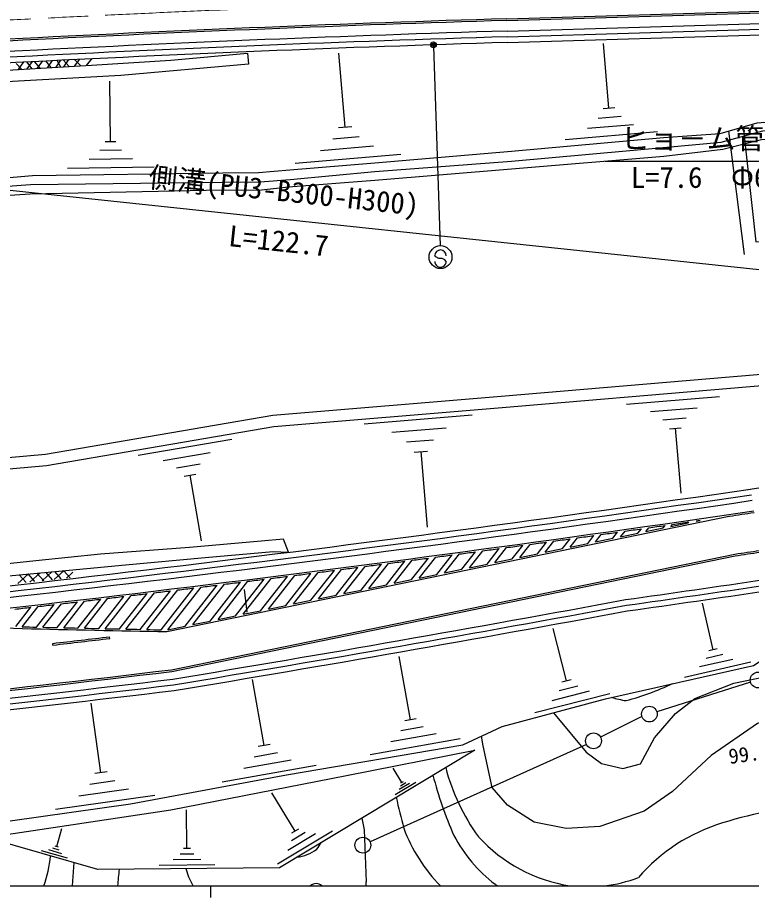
# Model space of a CAD drawing. Units: millimetres, scale not verified. Extents: x 40000 to 680000, y 20000 to 380000.
# Drawn here: x 151157 to 215218, y 204000 to 280824 of the extents above; entities that cross this region are included whole.
import ezdxf
from ezdxf.enums import TextEntityAlignment as Align

# ---------------------------------------------------------------- set-up
doc = ezdxf.new("R2010")
doc.units = ezdxf.units.MM
doc.header["$LTSCALE"] = 1000
doc.header["$PDMODE"] = 32
doc.header["$PDSIZE"] = 500
doc.linetypes.add('CHAIN', pattern=[18.5, 12, -1.5, 3.5, -1.5])
for name, color, linetype, lineweight in [('M-BGD', 7, 'Continuous', 25), ('M-BMK', 2, 'CHAIN', 13), ('M-STR-STRC', 7, 'Continuous', 25), ('M-TTL-BAND', 7, 'Continuous', 25)]:
    doc.layers.add(name, color=color, linetype=linetype, lineweight=lineweight)
doc.styles.add('@ＭＳ ゴシック', font='')
doc.styles.add('ＭＳ ゴシック', font='')
doc.styles.get('@ＭＳ ゴシック').set_extended_font_data('@MS Gothic')
doc.styles.get('ＭＳ ゴシック').set_extended_font_data('MS Gothic')

msp = doc.modelspace()

# ---------------------------------------------------------------- linework, layer by layer
at = {"layer": 'M-BGD'}
for p, q in [((193853, 280724), (339848, 285142)), ((193857, 280574), (339852, 284992)), ((193885, 279649), (231786, 280796)), ((193900, 279150), (230842, 280268)), ((193915, 278650), (230861, 279768)), ((202785, 272912), (202307, 278558)), ((179757, 271242), (179210, 277703)), ((151040, 276821), (151484, 276309)), ((151673, 276952), (151204, 276292)), ((151937, 276965), (152401, 276364)), ((152421, 276990), (151965, 276338)), ((152592, 276999), (153099, 276407)), ((153325, 277037), (152849, 276391)), ((153585, 277051), (154056, 276464)), ((154189, 277082), (153725, 276444)), ((154908, 277119), (154483, 276490)), ((154568, 277101), (154899, 276515)), ((155138, 277131), (155655, 276561)), ((155603, 277155), (155168, 276531)), ((156093, 277180), (156664, 276621)), ((156574, 277205), (156098, 276587)), ((157631, 277260), (157149, 276651)), ((159272, 269982), (159204, 275283)), ((203289, 272955), (202281, 272870)), ((203861, 272191), (201845, 272021)), ((180334, 271291), (179180, 271194)), ((204938, 271470), (200905, 271129)), ((207022, 270834), (198957, 270152)), ((213218, 270917), (214577, 260131)), ((159745, 269988), (158798, 269976)), ((180989, 270417), (178681, 270222)), ((118083, 269180), (230206, 257297)), ((160228, 269236), (158335, 269212)), ((182221, 269592), (177606, 269201)), ((161184, 268491), (157398, 268443)), ((184606, 268864), (175376, 268083)), ((202443, 268289), (221443, 268289)), ((163087, 267758), (155514, 267661)), ((204324, 247064), (212427, 247736)), ((206417, 246422), (210469, 246758)), ((181401, 245364), (190842, 246148)), ((207497, 245695), (209523, 245864)), ((183839, 244616), (188560, 245008)), ((208071, 244927), (209084, 245011)), ((208577, 244969), (209048, 239297)), ((161686, 242625), (169873, 244026)), ((185098, 243770), (187458, 243966)), ((163873, 242157), (167966, 242857)), ((185766, 242875), (186946, 242973)), ((186356, 242924), (186905, 236315)), ((165036, 241513), (167083, 241863)), ((165688, 240782), (166711, 240957)), ((166199, 240869), (167180, 235139)), ((214895, 239624), (223743, 240928)), ((164197, 227207), (213291, 237291)), ((208197, 236398), (209712, 236709)), ((209712, 236709), (209767, 236780)), ((210394, 236849), (210746, 236921)), ((210394, 236849), (210413, 236873)), ((203121, 235355), (203541, 235891)), ((203803, 235495), (204185, 235982)), ((205318, 235806), (205615, 236184)), ((206000, 235946), (206259, 236276)), ((206000, 235946), (207515, 236258)), ((207515, 236258), (207690, 236481)), ((208197, 236398), (208335, 236573)), ((197212, 234141), (197974, 235112)), ((198727, 234453), (199400, 235310)), ((199409, 234593), (200042, 235400)), ((200924, 234904), (201470, 235599)), ((201606, 235044), (202112, 235689)), ((201606, 235044), (203121, 235355)), ((203803, 235495), (205318, 235806)), ((192137, 233099), (193203, 234458)), ((192819, 233239), (193843, 234545)), ((194334, 233550), (195267, 234740)), ((195015, 233690), (195908, 234828)), ((196531, 234001), (197333, 235024)), ((197212, 234141), (198727, 234453)), ((199409, 234593), (200924, 234904)), ((164598, 223881), (213781, 233978)), ((164616, 223732), (213799, 233829)), ((185546, 231745), (187023, 233628)), ((186228, 231885), (187662, 233713)), ((187743, 232196), (189081, 233902)), ((188425, 232336), (189721, 233988)), ((189940, 232648), (191141, 234179)), ((190622, 232788), (191781, 234265)), ((192819, 233239), (194334, 233550)), ((195015, 233690), (196531, 234001)), ((178955, 230391), (180861, 232820)), ((179637, 230531), (181498, 232903)), ((181152, 230842), (182913, 233087)), ((181834, 230983), (183550, 233170)), ((183349, 231294), (184967, 233356)), ((184031, 231434), (185605, 233441)), ((190622, 232788), (192137, 233099)), ((151177, 231412), (152098, 232244)), ((151905, 231491), (151294, 232167)), ((152672, 231574), (152070, 232241)), ((152237, 231527), (153140, 232343)), ((153439, 231657), (152845, 232315)), ((153296, 231642), (154183, 232443)), ((154206, 231740), (153620, 232389)), ((154356, 231756), (155226, 232542)), ((154973, 231823), (154395, 232463)), ((155740, 231906), (155171, 232537)), ((155415, 231871), (155987, 232387)), ((155949, 232608), (155946, 232611)), ((172365, 229037), (174715, 232034)), ((173047, 229177), (175350, 232114)), ((174562, 229489), (176762, 232293)), ((175243, 229629), (177397, 232375)), ((176759, 229940), (178810, 232556)), ((177440, 230080), (179447, 232637)), ((186228, 231885), (187743, 232196)), ((188425, 232336), (189940, 232648)), ((165774, 227684), (168586, 231269)), ((166456, 227824), (169220, 231347)), ((167971, 228135), (170627, 231521)), ((168653, 228275), (171261, 231600)), ((170168, 228586), (172670, 231776)), ((170850, 228726), (173305, 231856)), ((181834, 230983), (183349, 231294)), ((184031, 231434), (185546, 231745)), ((160053, 227438), (162474, 230525)), ((160615, 227426), (163106, 230601)), ((161866, 227401), (164510, 230770)), ((162430, 227390), (165142, 230847)), ((163682, 227365), (166547, 231018)), ((164259, 227372), (167180, 231096)), ((171198, 228897), (170951, 230881)), ((179637, 230531), (181152, 230842)), ((154619, 227559), (156378, 229802)), ((155180, 227546), (157008, 229876)), ((156429, 227517), (158409, 230041)), ((156991, 227504), (159039, 230115)), ((158240, 227477), (160440, 230282)), ((158803, 227464), (161071, 230357)), ((175243, 229629), (176759, 229940)), ((177440, 230080), (178955, 230391)), ((151003, 227647), (152324, 229332)), ((151563, 227633), (152952, 229404)), ((152810, 227602), (154350, 229566)), ((153371, 227589), (154979, 229639)), ((170850, 228726), (172365, 229037)), ((173047, 229177), (174562, 229489)), ((211872, 225618), (210949, 229684)), ((168653, 228275), (170168, 228586)), ((164259, 227372), (165774, 227684)), ((166456, 227824), (167971, 228135)), ((199085, 222905), (197913, 227489)), ((159210, 226611), (159193, 226760)), ((154244, 226030), (154227, 226179)), ((212730, 225202), (211278, 224872)), ((212235, 225701), (211509, 225536)), ((185445, 219518), (184469, 225035)), ((215173, 224535), (209364, 223216)), ((213588, 224786), (210684, 224127)), ((172685, 217261), (171666, 223019)), ((199494, 223009), (198675, 222800)), ((200071, 222459), (198434, 222041)), ((215149, 222784), (206967, 220212)), ((202862, 221777), (196312, 220103)), ((201057, 222013), (197782, 221176)), ((158435, 214889), (157579, 220962)), ((205656, 219799), (202045, 217980)), ((185938, 219605), (184953, 219431)), ((187695, 218291), (183754, 217593)), ((186570, 218904), (184600, 218556)), ((189804, 217851), (181923, 216456)), ((173200, 217352), (172171, 217170)), ((200818, 217361), (181922, 208842)), ((175033, 215980), (170920, 215251)), ((173859, 216620), (171803, 216256)), ((177235, 215521), (169009, 214065)), ((184703, 214038), (183944, 215295)), ((158977, 214966), (157893, 214813)), ((159642, 214175), (157473, 213869)), ((185926, 214041), (184130, 212957)), ((185368, 213949), (184471, 213408)), ((185036, 213994), (184587, 213723)), ((184815, 214105), (184591, 213970)), ((163140, 212898), (154464, 211675)), ((160848, 213460), (156511, 212848)), ((175377, 209784), (173356, 213133)), ((165939, 208263), (165906, 211657)), ((154573, 208431), (155024, 210011)), ((178636, 209792), (173851, 206905)), ((175676, 209964), (175078, 209603)), ((177151, 209549), (174758, 208105)), ((176264, 209666), (175068, 208945)), ((154790, 208125), (154226, 208286)), ((154714, 208391), (154432, 208472)), ((166242, 208266), (165636, 208260)), ((155507, 207432), (153251, 208077)), ((155008, 207819), (153880, 208141)), ((166550, 207784), (165338, 207772)), ((156055, 207035), (155926, 205000)), ((168377, 206832), (163529, 206785)), ((167160, 207305), (164736, 207282))]:
    msp.add_line(p, q, dxfattribs=at)
for points in [[(171227, 277724), (171306, 276750), (160176, 275764), (147013, 275045), (128946, 273961), (119166, 273769), (111795, 273807), (111762, 274468)], [(119757, 275024), (126885, 274977), (132429, 275059), (137512, 275431), (147786, 276086), (157611, 276679), (164546, 277092), (171227, 277724)], [(110790, 261974), (117068, 262797), (129208, 264733), (138536, 265843), (148381, 266688), (152459, 267049), (169060, 267274), (172196, 267301), (174926, 267523), (182347, 268149), (194281, 269158), (207543, 270345), (212496, 270710), (215731, 271638), (230487, 272846)], [(109694, 261326), (117121, 262299), (129275, 264237), (138557, 265067), (148225, 265973), (152297, 266242), (169101, 266448), (172334, 266470), (174949, 266692), (182337, 267373), (194279, 268290), (207825, 269520), (212576, 269938), (216213, 270928), (231267, 272319)], [(109783, 260755), (117174, 261370), (129408, 263329), (138560, 264288), (148218, 265169), (152264, 265431), (169009, 265780), (172183, 265755), (174814, 266054), (182337, 266633), (194270, 267607), (207578, 268718), (212714, 269327), (216102, 270169), (231330, 271617)], [(214488, 271281), (215592, 261243), (227222, 262213), (238039, 263147), (249960, 264082), (268974, 265734), (289992, 267758), (300327, 268632), (312998, 269738), (316714, 270062)], [(58000, 236410), (73787, 237735), (93717, 239409), (113647, 241083), (133647, 240926), (153606, 242712), (173436, 246105), (193366, 247779), (213296, 249452), (222308, 250209)], [(111572, 239905), (113730, 240087), (133731, 239929), (153689, 241716), (173520, 245108), (193450, 246782), (213379, 248456), (223035, 249267)], [(112661, 205000), (113777, 207579), (118582, 210369), (130767, 211139), (136636, 211636), (148001, 210349), (161000, 212182), (174641, 214704), (190036, 217322), (193450, 218937), (202475, 221351), (215396, 224261), (227643, 232406)], [(197940, 220127), (198100, 219941), (200790, 216687), (202133, 215697), (203998, 215261), (205532, 215652), (206765, 217947), (208601, 220047), (210280, 221363), (213687, 222695), (216801, 223347)], [(242568, 209588), (241722, 210531), (239542, 212151), (233851, 214114), (228833, 215669), (226423, 216425), (223298, 218157), (221002, 219556), (218515, 219989), (215749, 219190), (211708, 216402), (208325, 213238), (205846, 211539), (201996, 210189), (199059, 210010), (196244, 210566), (193921, 212054), (192579, 213592), (191791, 217224), (191647, 218084)], [(148001, 210349), (148416, 209220), (164530, 211652), (179878, 214654), (191060, 216870), (174014, 206585), (158166, 206431), (148416, 209220)], [(181211, 210928), (181405, 209889), (181579, 205354)], [(166470, 205000), (166103, 205761), (165877, 206506)]]:
    msp.add_lwpolyline(points, dxfattribs=at)
msp.add_lwpolyline([(114823, 228744), (114968, 227652), (121320, 228500), (127789, 229414), (134986, 230408), (140316, 231055), (146880, 231746), (153820, 232408), (160579, 233054), (167538, 233680), (173456, 234200), (174808, 234146), (174382, 235272), (172434, 235101), (166157, 234557), (158385, 233980), (152752, 233380), (145626, 232628), (138338, 231772), (130863, 230921), (122165, 229663), (116771, 229040)], close=True, dxfattribs=at)
for centre in [(215807, 222983), (206312, 220006), (201432, 217671), (181295, 208560)]:
    msp.add_circle(centre, 687, dxfattribs=at)
for centre, radius, start, end in [((254303, -1716687), 2001825, 91.7335, 94.80088), ((254303, -1716687), 2001675, 91.7335, 94.80088), ((254303, -1716687), 1998325, 91.7335, 94.15775), ((254303, -1716687), 1998175, 91.7335, 94.15775), ((254303, -1716687), 1997250, 91.7335, 94.16281), ((254303, -1716687), 1996750, 91.7335, 94.1913), ((254303, -1716687), 1996250, 91.7335, 94.19892), ((-75876, 2214584), 1996750, 275.41843, 278.38267), ((-75876, 2214584), 1996250, 275.42109, 278.38267), ((-75876, 2214584), 1997250, 275.41839, 278.38267), ((-75876, 2214584), 1998175, 275.44175, 278.38267), ((-75876, 2214584), 1998325, 278.32028, 278.38267), ((-75876, 2214584), 1998325, 278.17658, 278.21809), ((-75876, 2214584), 1998325, 278.23678, 278.24644), ((-75876, 2214584), 1998325, 277.99639, 278.03776), ((-75876, 2214584), 1998325, 278.05639, 278.0978), ((-75876, 2214584), 1998325, 278.11645, 278.15791), ((-75876, 2214584), 1998325, 277.87659, 277.91787), ((-75876, 2214584), 1998325, 277.93646, 277.97778), ((-75876, 2214584), 1998325, 277.69737, 277.73852), ((-75876, 2214584), 1998325, 277.75704, 277.79824), ((-75876, 2214584), 1998325, 277.81678, 277.85802), ((-75876, 2214584), 1998325, 277.51872, 277.55974), ((-75876, 2214584), 1998325, 277.57821, 277.61927), ((-75876, 2214584), 1998325, 277.63776, 277.67886), ((-75876, 2214584), 2001675, 278.32034, 278.38267), ((-75876, 2214584), 2001825, 278.32021, 278.38267), ((-75876, 2214584), 1998325, 277.34065, 277.38153), ((-75876, 2214584), 1998325, 277.39994, 277.44087), ((-75876, 2214584), 1998325, 277.4593, 277.50028), ((-75876, 2214584), 1998325, 277.16313, 277.20389), ((-75876, 2214584), 1998325, 277.22224, 277.26304), ((-75876, 2214584), 1998325, 277.28141, 277.32226), ((-75876, 2214584), 1998325, 276.98617, 277.0268), ((-75876, 2214584), 1998325, 277.0451, 277.08577), ((-75876, 2214584), 1998325, 277.10408, 277.1448), ((-75876, 2214584), 2004250, 278.0338, 278.38267), ((-75876, 2214584), 2004750, 278.0338, 278.38267), ((-75876, 2214584), 1998325, 276.80975, 276.85026), ((-75876, 2214584), 1998325, 276.8685, 276.90905), ((-75876, 2214584), 1998325, 276.9273, 276.96789), ((-75876, 2214584), 2005250, 278.0338, 278.38267), ((-75876, 2214584), 1998325, 276.63388, 276.67426), ((-75876, 2214584), 1998325, 276.69244, 276.73287), ((-75876, 2214584), 1998325, 276.75107, 276.79153), ((-162637, 2203222), 2007033, 279.3865, 280.53241), ((-75876, 2214584), 1998325, 276.51692, 276.55723), ((-75876, 2214584), 1998325, 276.57537, 276.61571), ((-162133, 2200221), 2004490, 279.38616, 280.53331), ((-162674, 2203217), 2008034, 279.38684, 280.53225), ((202292, 2245727), 2018880, 268.20235, 268.91879), ((201923, 2231048), 2004047, 268.56007, 268.59572), ((201923, 2231048), 2004047, 268.61177, 268.64745), ((201923, 2231048), 2004047, 268.66351, 268.69921), ((201923, 2231048), 2004047, 268.71528, 268.75101), ((201923, 2231048), 2004047, 268.76709, 268.80284), ((201923, 2231048), 2004047, 268.81894, 268.85471), ((-75876, 2214584), 2001675, 276.60103, 276.74414), ((201923, 2231048), 2004047, 268.87081, 268.90661), ((-75876, 2214584), 2001825, 276.60103, 276.74414), ((-75876, 2214584), 2005175, 275.6012, 276.88788), ((-75876, 2214584), 2005325, 275.6012, 276.88788), ((-75876, 2214584), 2006000, 275.69354, 276.88788), ((-75876, 2214584), 2006500, 275.69488, 276.88788), ((-75876, 2214584), 2007000, 275.69621, 276.88838), ((197990, 244570), 24218, 285.05878, 295.27652), ((205345, 228765), 7656, 252.27356, 262.02279), ((205606, 219722), 17630, 194.38339, 216.22841), ((220180, 223130), 33839, 194.47578, 203.91277), ((250877, 227441), 68266, 192.43732, 194.75808), ((225267, 169337), 43047, 95.04409, 106.97782), ((217314, 195386), 15811, 106.97782, 139.16119), ((198298, 215058), 14337, 200.43676, 224.54833), ((200361, 215156), 12511, 207.32243, 233.05103), ((201547, 218610), 13780, 222.48363, 260.98947), ((174975, 211414), 3953, 278.09164, 305.74063), ((172800, 211580), 5612, 323.03926, 330.1955), ((141080, 209115), 13045, 341.61321, 353.3854), ((106788, 211061), 53459, 353.4898, 355.05135), ((177225, 204521), 687, 44.25063, 135.74937), ((168583, 204568), 13020, 1.90179, 3.45973), ((187370, 197884), 9102, 51.42852, 53.05103), ((200637, 218564), 13677, 277.36957, 290.16611)]:
    msp.add_arc(centre, radius, start, end, dxfattribs=at)
at = {"layer": 'M-BMK'}
msp.add_arc((254303, -1716687), 2000000, 92.3928, 94.80088, dxfattribs=at)
at = {"layer": 'M-STR-STRC'}
for p, q in [((187462, 278294), (188045, 260909)), ((187679, 259920), (187579, 260038)), ((187923, 259781), (187679, 259920)), ((188224, 259778), (187923, 259781)), ((188469, 259666), (188224, 259778)), ((188575, 259530), (188469, 259666))]:
    msp.add_line(p, q, dxfattribs=at)
for centre, radius in [((187457, 278444), 150), ((187457, 278444), 120), ((187457, 278444), 90), ((187457, 278444), 60), ((187457, 278444), 30), ((188078, 259909), 1000)]:
    msp.add_circle(centre, radius, dxfattribs=at)
for centre, start, end in [((188079, 260034), 359.55488, 179.55488), ((188075, 259534), 179.55488, 359.55488)]:
    msp.add_arc(centre, 500, start, end, dxfattribs=at)
msp.add_point((187457, 278444), dxfattribs=at)
at = {"layer": 'M-TTL-BAND'}
for p, q in [((40000, 205000), (579000, 205000)), ((168000, 205000), (168000, 204000))]:
    msp.add_line(p, q, dxfattribs=at)

# ---------------------------------------------------------------- texts
at = {"layer": 'M-BGD', "style": 'ＭＳ ゴシック'}
msp.add_text('ヒョ－ム管', height=1833, dxfattribs=at).set_placement((203818, 268789), align=Align.BOTTOM_LEFT)
msp.add_text('側溝(PU3-B300-H300)', height=1833, rotation=353.95, dxfattribs=at).set_placement((174250, 264233), align=Align.BOTTOM_CENTER)
msp.add_text('L=7.6\u3000Φ600', height=1833, dxfattribs=at).set_placement((211943, 267789), align=Align.TOP_CENTER)
at = {"layer": 'M-BGD', "style": '@ＭＳ ゴシック'}
msp.add_text('L=122.7', height=1833, rotation=353.95, dxfattribs=at).set_placement((174039, 262244), align=Align.TOP_CENTER)
at = {"layer": 'M-BGD', "style": 'ＭＳ ゴシック'}
msp.add_text('99.62', height=1320, rotation=7.744, dxfattribs=at).set_placement((213137, 216951), align=Align.TOP_LEFT)

doc.saveas('drawing.dxf')
